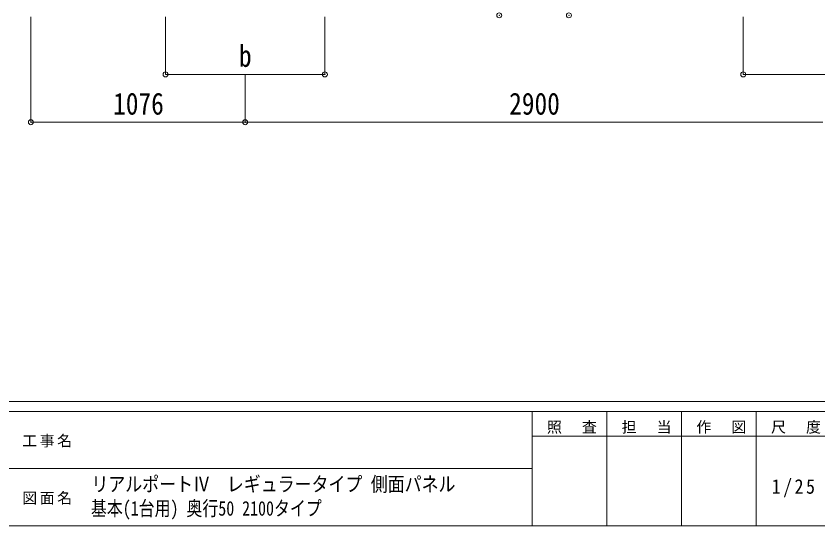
# Model space of a CAD drawing. Units: millimetres at full size, sheet at 1:25. Extents: x -6988 to 7066, y -4877 to 4823.
# Drawn here: x -300 to 3725, y -4877 to -2319 of the extents above; entities that cross this region are included whole.
import ezdxf
from ezdxf.enums import TextEntityAlignment as Align

# ---------------------------------------------------------------- set-up
doc = ezdxf.new("R2010")
doc.units = ezdxf.units.MM
doc.header["$LTSCALE"] = 25
doc.header["$PDMODE"] = 32
doc.header["$PDSIZE"] = 25
for name, color, linetype, lineweight in [('0-A_寸法', 6, 'Continuous', 9), ('1-A', 6, 'Continuous', 9), ('F-0_240', 7, 'Continuous', 9)]:
    doc.layers.add(name, color=color, linetype=linetype, lineweight=lineweight)
doc.styles.add('ＭＳ ゴシック', font='')
doc.styles.get('ＭＳ ゴシック').set_extended_font_data('MS Gothic')

msp = doc.modelspace()

# ---------------------------------------------------------------- linework, layer by layer
at = {"layer": '0-A_寸法'}
for p, q in [((-225.87, -2851.36), (-225.87, -2322.41)), ((450.13, -2611.38), (450.13, -2322.41)), ((1250.13, -2611.38), (1250.13, -2322.41)), ((3350.13, -2611.38), (3350.13, -2322.41)), ((450.13, -2611.38), (1250.13, -2611.38)), ((850.13, -2851.36), (850.13, -2611.38)), ((3350.13, -2611.38), (4150.13, -2611.38)), ((-225.87, -2851.36), (850.13, -2851.36)), ((850.13, -2851.36), (3750.13, -2851.36))]:
    msp.add_line(p, q, dxfattribs=at)
for p in [(450.13, -2611.38), (1250.13, -2611.38), (3350.13, -2611.38), (-225.87, -2851.36), (850.13, -2851.36)]:
    msp.add_point(p, dxfattribs=at)
at = {"layer": '1-A'}
for p in [(2125.13, -2314.99), (2475.13, -2314.99)]:
    msp.add_point(p, dxfattribs=at)
at = {"layer": 'F-0_240', "color": 5}
for p, q in [((-6987.88, -4252.21), (6712.12, -4252.21)), ((-6987.88, -4302.21), (4489.82, -4302.21)), ((2289.82, -4302.21), (2289.82, -4877.21)), ((2664.82, -4302.21), (2664.82, -4877.21)), ((3039.82, -4302.21), (3039.82, -4877.21)), ((3414.82, -4302.21), (3414.82, -4877.21)), ((2289.82, -4427.21), (3789.82, -4427.21)), ((-2835.18, -4589.71), (2289.82, -4589.71)), ((-6987.88, -4877.21), (6712.12, -4877.21))]:
    msp.add_line(p, q, dxfattribs=at)

# ---------------------------------------------------------------- texts
at = {"layer": '0-A_寸法', "color": 7, "style": 'ＭＳ ゴシック', "width": 0.85}
for s, p in [('b', (818.88, -2606.38)), ('1076', (187.13, -2846.36)), ('2900', (2175.13, -2846.36))]:
    msp.add_text(s, height=110, dxfattribs=at).set_placement(p, align=Align.BOTTOM_LEFT)
at = {"layer": 'F-0_240', "style": 'ＭＳ ゴシック'}
for s, width, p in [('リアルポートⅣ\u3000レギュラータイプ 側面パネル', 0.85, (78.1, -4725.87)), ('基本(1台用) 奥行50 2100タイプ', 0.8, (75.55, -4847.54))]:
    msp.add_text(s, height=73.31, dxfattribs=dict(at, width=width)).set_placement(p, align=Align.BOTTOM_LEFT)
at = {"layer": 'F-0_240', "attachment_point": 7, "style": 'ＭＳ ゴシック'}
for s, insert, char_height in [('\\T1.17;照\u3000査', (2364.83, -4414.71), 54.99), ('\\T1.17;担\u3000当', (2739.83, -4414.71), 54.99), ('\\T1.17;作\u3000図', (3114.82, -4414.71), 54.99), ('\\T1.17;尺\u3000度', (3489.83, -4414.71), 54.99), ('\\T1.17;工事名', (-269.26, -4483.46), 54.99), ('\\T1.28;\\W0.9;1/25', (3492.95, -4733.46), 73.31), ('\\T1.17;図面名', (-269.26, -4770.96), 54.99)]:
    msp.add_mtext(s, dxfattribs=dict(at, insert=insert, char_height=char_height))

doc.saveas('drawing.dxf')
